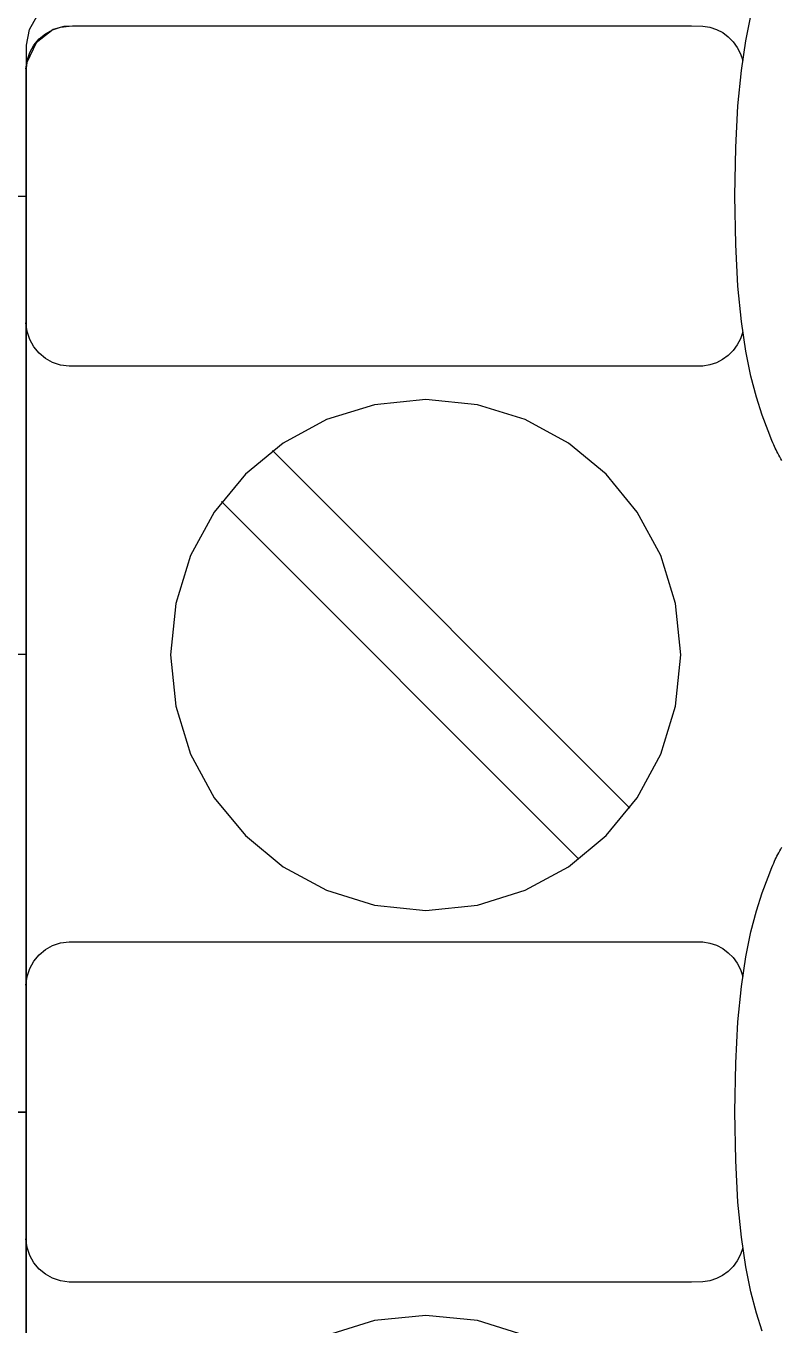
# Model space of a CAD drawing. Extents: x 1 to 47.7, y 0.2 to 35.
# Drawn here: x 34.958 to 35.453, y 12.396 to 13.247 of the extents above; entities that cross this region are included whole.
import ezdxf

# ---------------------------------------------------------------- set-up
doc = ezdxf.new("R2010")
doc.units = 0
doc.header["$MEASUREMENT"] = 0
for name, color, linetype in [('5_1___24__TARGET_LEDS___12', 7, 'CONTINUOUS'), ('6_1__EMPTY_IO_BOARD_POSITI', 7, 'CONTINUOUS'), ('6_2___8__INDEPENDENT_INPUT', 7, 'CONTINUOUS'), ('6_3___8__OPTOISO_INDEPENDE', 7, 'CONTINUOUS'), ('6_4___24__OPTOISO_INDEPEND', 7, 'CONTINUOUS'), ('6_5___8__INDEPENDENT_INPUT', 7, 'CONTINUOUS'), ('6_6___8__INDEPENDENT_INPUT', 7, 'CONTINUOUS'), ('6_7___8__OPTOISO_INDEPENDE', 7, 'CONTINUOUS'), ('6_8___8__OPTOISO_INDEPENDE', 7, 'CONTINUOUS')]:
    doc.layers.add(name, color=color, linetype=linetype)

msp = doc.modelspace()

# ---------------------------------------------------------------- linework, layer by layer
at = {"layer": '5_1___24__TARGET_LEDS___12'}
for points in [[(35.45347, 12.96191), (35.45271, 12.96314), (35.45201, 12.96437), (35.45134, 12.96561), (35.45072, 12.96678), (35.45016, 12.96787), (35.44964, 12.96893), (35.44913, 12.96999), (35.44862, 12.9711), (35.44809, 12.9723), (35.44753, 12.97362), (35.44691, 12.97512), (35.44443, 12.98144), (35.44062, 12.99172), (35.4368, 13.00351), (35.43313, 13.01733), (35.42978, 13.0337), (35.42689, 13.05316), (35.42463, 13.07623), (35.42316, 13.10344), (35.42263, 13.1353), (35.42316, 13.16716), (35.42463, 13.19436), (35.42689, 13.21742), (35.42978, 13.23688), (35.43313, 13.25326)], [(34.95781, 13.21835), (34.95864, 13.224), (34.96045, 13.22925), (34.96313, 13.23401), (34.96659, 13.23816), (34.97073, 13.2416), (34.97544, 13.24423), (34.98063, 13.24595), (34.98619, 13.24665), (34.99894, 13.24667), (35.03826, 13.24667), (35.09708, 13.24667), (35.16711, 13.24667), (35.24009, 13.24667), (35.30776, 13.24667), (35.36185, 13.24667), (35.39409, 13.24667), (35.40159, 13.24659), (35.40626, 13.24587), (35.41064, 13.24442), (35.41468, 13.2423), (35.41832, 13.23959), (35.42151, 13.23635), (35.42419, 13.23263), (35.42629, 13.22849), (35.42776, 13.22401)], [(35.10594, 13.24663), (35.10388, 13.24663), (35.09815, 13.24663), (35.08943, 13.24663), (35.0784, 13.24663), (35.02476, 13.24663), (35.00175, 13.24663), (34.99357, 13.24663), (34.98852, 13.24663), (34.98273, 13.24628), (34.97579, 13.24427), (34.96461, 13.23571), (34.95853, 13.22268), (34.95803, 13.21895), (34.95794, 13.21703), (34.95794, 13.2146), (34.95794, 13.20984), (34.95794, 13.20235), (34.95794, 13.19219), (34.95794, 13.17941), (34.95794, 13.16407), (34.95794, 13.14623), (34.95794, 13.12593), (34.95794, 13.10325), (34.95794, 13.07822), (34.95794, 13.05091), (34.95794, 13.02138), (34.95794, 12.98967), (34.95794, 12.95585), (34.95794, 12.91997), (34.95794, 12.88209), (34.95794, 12.84225), (34.95794, 12.75696), (34.95794, 12.66455), (34.95794, 12.56546), (34.95794, 12.46013), (34.95794, 12.34901)], [(34.7534, 12.83514), (34.70342, 12.83514), (34.70342, 13.13514), (34.95803, 13.13514)], [(35.42776, 13.04624), (35.42626, 13.0418), (35.42414, 13.03771), (35.42145, 13.03403), (35.41826, 13.03081), (35.41462, 13.02813), (35.41059, 13.02604), (35.40622, 13.02461), (35.40158, 13.02389), (35.39409, 13.02382), (35.36185, 13.02382), (35.30776, 13.02382), (35.24009, 13.02382), (35.16711, 13.02382), (35.09708, 13.02382), (35.03826, 13.02382), (34.99894, 13.02382), (34.98619, 13.02383), (34.98063, 13.02453), (34.97544, 13.02626), (34.97073, 13.02889), (34.96659, 13.03234), (34.96313, 13.03649), (34.96045, 13.04124), (34.95864, 13.0465), (34.95781, 13.05215)], [(35.35379, 12.7343), (35.11952, 12.96856)], [(35.32037, 12.70088), (35.0861, 12.93514)], [(34.8634, 12.83514), (34.95803, 12.83514)], [(35.44062, 12.39172), (35.4368, 12.40351), (35.43313, 12.41733), (35.42978, 12.4337), (35.42689, 12.45316), (35.42463, 12.47623), (35.42316, 12.50343), (35.42263, 12.5353), (35.42316, 12.56715), (35.42463, 12.59435), (35.42689, 12.61742), (35.42978, 12.63688), (35.43313, 12.65325), (35.4368, 12.66707), (35.44062, 12.67886), (35.44443, 12.68914), (35.44691, 12.69546), (35.44753, 12.69695), (35.44809, 12.69828), (35.44862, 12.69948), (35.44913, 12.70059), (35.44964, 12.70165), (35.45016, 12.70271), (35.45072, 12.7038), (35.45134, 12.70497), (35.45201, 12.70621), (35.45271, 12.70744), (35.45347, 12.70867)], [(34.95781, 12.61835), (34.95864, 12.624), (34.96045, 12.62925), (34.96313, 12.634), (34.96659, 12.63815), (34.97073, 12.6416), (34.97544, 12.64423), (34.98063, 12.64595), (34.98619, 12.64665), (34.99894, 12.64666), (35.03826, 12.64666), (35.09708, 12.64666), (35.16711, 12.64666), (35.24009, 12.64666), (35.30776, 12.64666), (35.36185, 12.64666), (35.39409, 12.64666), (35.40159, 12.64659), (35.40626, 12.64586), (35.41064, 12.64441), (35.41468, 12.6423), (35.41832, 12.63959), (35.42151, 12.63634), (35.42419, 12.63262), (35.42629, 12.62849), (35.42776, 12.62401)], [(34.8634, 12.53515), (34.95803, 12.53515)], [(35.42776, 12.44623), (35.42626, 12.4418), (35.42414, 12.43771), (35.42145, 12.43402), (35.41826, 12.43081), (35.41462, 12.42813), (35.41059, 12.42604), (35.40622, 12.42461), (35.40158, 12.42389), (35.39409, 12.42382), (35.36185, 12.42382), (35.30776, 12.42382), (35.24009, 12.42382), (35.16711, 12.42382), (35.09708, 12.42382), (35.03826, 12.42382), (34.99894, 12.42382), (34.98619, 12.42383), (34.98063, 12.42453), (34.97544, 12.42625), (34.97073, 12.42889), (34.96659, 12.43233), (34.96313, 12.43648), (34.96045, 12.44124), (34.95864, 12.44649), (34.95781, 12.45215)], [(35.28518, 12.38883), (35.25382, 12.39858), (35.22013, 12.40198), (35.18643, 12.39858), (35.15501, 12.38883)]]:
    msp.add_lwpolyline(points, dxfattribs=at)
msp.add_lwpolyline([(35.22013, 12.66729), (35.25382, 12.67069), (35.28518, 12.68045), (35.31356, 12.69588), (35.33829, 12.71632), (35.35868, 12.74109), (35.37408, 12.76954), (35.38381, 12.80097), (35.38721, 12.83472), (35.38381, 12.86842), (35.37408, 12.89981), (35.35868, 12.92822), (35.33829, 12.95298), (35.31356, 12.97341), (35.28518, 12.98883), (35.25382, 12.99858), (35.22013, 13.00198), (35.18643, 12.99858), (35.15501, 12.98883), (35.12657, 12.97341), (35.10178, 12.95298), (35.08132, 12.92822), (35.06586, 12.89981), (35.05609, 12.86842), (35.05268, 12.83472), (35.05609, 12.80097), (35.06586, 12.76954), (35.08132, 12.74109), (35.10178, 12.71632), (35.12657, 12.69588), (35.15501, 12.68045), (35.18643, 12.67069)], close=True, dxfattribs=at)
at = {"layer": '6_1__EMPTY_IO_BOARD_POSITI'}
msp.add_lwpolyline([(34.95835, 12.31728), (34.95835, 12.39746), (34.95835, 12.47493), (34.95835, 12.54957), (34.95835, 12.6212), (34.95835, 12.68968), (34.95835, 12.75485), (34.95835, 12.81656), (34.95835, 12.87466), (34.95835, 12.92899), (34.95835, 12.9794), (34.95835, 13.02574), (34.95835, 13.06785), (34.95835, 13.10558), (34.95835, 13.13878), (34.95835, 13.16729), (34.95835, 13.19096), (34.95835, 13.20963), (34.95835, 13.22316), (34.95835, 13.2314), (34.95835, 13.23417), (34.96018, 13.24446), (34.96522, 13.25323)], dxfattribs=at)
at = {"layer": '6_2___8__INDEPENDENT_INPUT'}
for points in [[(35.45347, 12.96191), (35.45271, 12.96314), (35.45201, 12.96437), (35.45134, 12.96561), (35.45072, 12.96678), (35.45016, 12.96787), (35.44964, 12.96893), (35.44913, 12.96999), (35.44862, 12.9711), (35.44809, 12.9723), (35.44753, 12.97362), (35.44691, 12.97512), (35.44443, 12.98144), (35.44062, 12.99172), (35.4368, 13.00351), (35.43313, 13.01733), (35.42978, 13.0337), (35.42689, 13.05316), (35.42463, 13.07623), (35.42316, 13.10344), (35.42263, 13.1353), (35.42316, 13.16716), (35.42463, 13.19436), (35.42689, 13.21742), (35.42978, 13.23688), (35.43313, 13.25326)], [(34.95781, 13.21835), (34.95864, 13.224), (34.96045, 13.22925), (34.96313, 13.23401), (34.96659, 13.23816), (34.97073, 13.2416), (34.97544, 13.24423), (34.98063, 13.24595), (34.98619, 13.24665), (34.99894, 13.24667), (35.03826, 13.24667), (35.09708, 13.24667), (35.16711, 13.24667), (35.24009, 13.24667), (35.30776, 13.24667), (35.36185, 13.24667), (35.39409, 13.24667), (35.40159, 13.24659), (35.40626, 13.24587), (35.41064, 13.24442), (35.41468, 13.2423), (35.41832, 13.23959), (35.42151, 13.23635), (35.42419, 13.23263), (35.42629, 13.22849), (35.42776, 13.22401)], [(35.10594, 13.24663), (35.10388, 13.24663), (35.09815, 13.24663), (35.08943, 13.24663), (35.0784, 13.24663), (35.02476, 13.24663), (35.00175, 13.24663), (34.99357, 13.24663), (34.98852, 13.24663), (34.98273, 13.24628), (34.97579, 13.24427), (34.96461, 13.23571), (34.95853, 13.22268), (34.95803, 13.21895), (34.95794, 13.21703), (34.95794, 13.2146), (34.95794, 13.20984), (34.95794, 13.20235), (34.95794, 13.19219), (34.95794, 13.17941), (34.95794, 13.16407), (34.95794, 13.14623), (34.95794, 13.12593), (34.95794, 13.10325), (34.95794, 13.07822), (34.95794, 13.05091), (34.95794, 13.02138), (34.95794, 12.98967), (34.95794, 12.95585), (34.95794, 12.91997), (34.95794, 12.88209), (34.95794, 12.84225), (34.95794, 12.75696), (34.95794, 12.66455), (34.95794, 12.56546), (34.95794, 12.46013), (34.95794, 12.34901)], [(35.42776, 13.04624), (35.42626, 13.0418), (35.42414, 13.03771), (35.42145, 13.03403), (35.41826, 13.03081), (35.41462, 13.02813), (35.41059, 13.02604), (35.40622, 13.02461), (35.40158, 13.02389), (35.39409, 13.02382), (35.36185, 13.02382), (35.30776, 13.02382), (35.24009, 13.02382), (35.16711, 13.02382), (35.09708, 13.02382), (35.03826, 13.02382), (34.99894, 13.02382), (34.98619, 13.02383), (34.98063, 13.02453), (34.97544, 13.02626), (34.97073, 13.02889), (34.96659, 13.03234), (34.96313, 13.03649), (34.96045, 13.04124), (34.95864, 13.0465), (34.95781, 13.05215)], [(35.35379, 12.7343), (35.11952, 12.96856)], [(35.32037, 12.70088), (35.0861, 12.93514)], [(35.44062, 12.39172), (35.4368, 12.40351), (35.43313, 12.41733), (35.42978, 12.4337), (35.42689, 12.45316), (35.42463, 12.47623), (35.42316, 12.50343), (35.42263, 12.5353), (35.42316, 12.56715), (35.42463, 12.59435), (35.42689, 12.61742), (35.42978, 12.63688), (35.43313, 12.65325), (35.4368, 12.66707), (35.44062, 12.67886), (35.44443, 12.68914), (35.44691, 12.69546), (35.44753, 12.69695), (35.44809, 12.69828), (35.44862, 12.69948), (35.44913, 12.70059), (35.44964, 12.70165), (35.45016, 12.70271), (35.45072, 12.7038), (35.45134, 12.70497), (35.45201, 12.70621), (35.45271, 12.70744), (35.45347, 12.70867)], [(34.95781, 12.61835), (34.95864, 12.624), (34.96045, 12.62925), (34.96313, 12.634), (34.96659, 12.63815), (34.97073, 12.6416), (34.97544, 12.64423), (34.98063, 12.64595), (34.98619, 12.64665), (34.99894, 12.64666), (35.03826, 12.64666), (35.09708, 12.64666), (35.16711, 12.64666), (35.24009, 12.64666), (35.30776, 12.64666), (35.36185, 12.64666), (35.39409, 12.64666), (35.40159, 12.64659), (35.40626, 12.64586), (35.41064, 12.64441), (35.41468, 12.6423), (35.41832, 12.63959), (35.42151, 12.63634), (35.42419, 12.63262), (35.42629, 12.62849), (35.42776, 12.62401)], [(35.42776, 12.44623), (35.42626, 12.4418), (35.42414, 12.43771), (35.42145, 12.43402), (35.41826, 12.43081), (35.41462, 12.42813), (35.41059, 12.42604), (35.40622, 12.42461), (35.40158, 12.42389), (35.39409, 12.42382), (35.36185, 12.42382), (35.30776, 12.42382), (35.24009, 12.42382), (35.16711, 12.42382), (35.09708, 12.42382), (35.03826, 12.42382), (34.99894, 12.42382), (34.98619, 12.42383), (34.98063, 12.42453), (34.97544, 12.42625), (34.97073, 12.42889), (34.96659, 12.43233), (34.96313, 12.43648), (34.96045, 12.44124), (34.95864, 12.44649), (34.95781, 12.45215)], [(35.28518, 12.38883), (35.25382, 12.39858), (35.22013, 12.40198), (35.18643, 12.39858), (35.15501, 12.38883)]]:
    msp.add_lwpolyline(points, dxfattribs=at)
msp.add_lwpolyline([(35.22013, 12.66729), (35.25382, 12.67069), (35.28518, 12.68045), (35.31356, 12.69588), (35.33829, 12.71632), (35.35868, 12.74109), (35.37408, 12.76954), (35.38381, 12.80097), (35.38721, 12.83472), (35.38381, 12.86842), (35.37408, 12.89981), (35.35868, 12.92822), (35.33829, 12.95298), (35.31356, 12.97341), (35.28518, 12.98883), (35.25382, 12.99858), (35.22013, 13.00198), (35.18643, 12.99858), (35.15501, 12.98883), (35.12657, 12.97341), (35.10178, 12.95298), (35.08132, 12.92822), (35.06586, 12.89981), (35.05609, 12.86842), (35.05268, 12.83472), (35.05609, 12.80097), (35.06586, 12.76954), (35.08132, 12.74109), (35.10178, 12.71632), (35.12657, 12.69588), (35.15501, 12.68045), (35.18643, 12.67069)], close=True, dxfattribs=at)
at = {"layer": '6_3___8__OPTOISO_INDEPENDE'}
for points in [[(35.45347, 12.96191), (35.45271, 12.96314), (35.45201, 12.96437), (35.45134, 12.96561), (35.45072, 12.96678), (35.45016, 12.96787), (35.44964, 12.96893), (35.44913, 12.96999), (35.44862, 12.9711), (35.44809, 12.9723), (35.44753, 12.97362), (35.44691, 12.97512), (35.44443, 12.98144), (35.44062, 12.99172), (35.4368, 13.00351), (35.43313, 13.01733), (35.42978, 13.0337), (35.42689, 13.05316), (35.42463, 13.07623), (35.42316, 13.10344), (35.42263, 13.1353), (35.42316, 13.16716), (35.42463, 13.19436), (35.42689, 13.21742), (35.42978, 13.23688), (35.43313, 13.25326)], [(34.95781, 13.21835), (34.95864, 13.224), (34.96045, 13.22925), (34.96313, 13.23401), (34.96659, 13.23816), (34.97073, 13.2416), (34.97544, 13.24423), (34.98063, 13.24595), (34.98619, 13.24665), (34.99894, 13.24667), (35.03826, 13.24667), (35.09708, 13.24667), (35.16711, 13.24667), (35.24009, 13.24667), (35.30776, 13.24667), (35.36185, 13.24667), (35.39409, 13.24667), (35.40159, 13.24659), (35.40626, 13.24587), (35.41064, 13.24442), (35.41468, 13.2423), (35.41832, 13.23959), (35.42151, 13.23635), (35.42419, 13.23263), (35.42629, 13.22849), (35.42776, 13.22401)], [(35.10594, 13.24663), (35.10388, 13.24663), (35.09815, 13.24663), (35.08943, 13.24663), (35.0784, 13.24663), (35.02476, 13.24663), (35.00175, 13.24663), (34.99357, 13.24663), (34.98852, 13.24663), (34.98273, 13.24628), (34.97579, 13.24427), (34.96461, 13.23571), (34.95853, 13.22268), (34.95803, 13.21895), (34.95794, 13.21703), (34.95794, 13.2146), (34.95794, 13.20984), (34.95794, 13.20235), (34.95794, 13.19219), (34.95794, 13.17941), (34.95794, 13.16407), (34.95794, 13.14623), (34.95794, 13.12593), (34.95794, 13.10325), (34.95794, 13.07822), (34.95794, 13.05091), (34.95794, 13.02138), (34.95794, 12.98967), (34.95794, 12.95585), (34.95794, 12.91997), (34.95794, 12.88209), (34.95794, 12.84225), (34.95794, 12.75696), (34.95794, 12.66455), (34.95794, 12.56546), (34.95794, 12.46013), (34.95794, 12.34901)], [(35.42776, 13.04624), (35.42626, 13.0418), (35.42414, 13.03771), (35.42145, 13.03403), (35.41826, 13.03081), (35.41462, 13.02813), (35.41059, 13.02604), (35.40622, 13.02461), (35.40158, 13.02389), (35.39409, 13.02382), (35.36185, 13.02382), (35.30776, 13.02382), (35.24009, 13.02382), (35.16711, 13.02382), (35.09708, 13.02382), (35.03826, 13.02382), (34.99894, 13.02382), (34.98619, 13.02383), (34.98063, 13.02453), (34.97544, 13.02626), (34.97073, 13.02889), (34.96659, 13.03234), (34.96313, 13.03649), (34.96045, 13.04124), (34.95864, 13.0465), (34.95781, 13.05215)], [(35.35379, 12.7343), (35.11952, 12.96856)], [(35.32037, 12.70088), (35.0861, 12.93514)], [(35.44062, 12.39172), (35.4368, 12.40351), (35.43313, 12.41733), (35.42978, 12.4337), (35.42689, 12.45316), (35.42463, 12.47623), (35.42316, 12.50343), (35.42263, 12.5353), (35.42316, 12.56715), (35.42463, 12.59435), (35.42689, 12.61742), (35.42978, 12.63688), (35.43313, 12.65325), (35.4368, 12.66707), (35.44062, 12.67886), (35.44443, 12.68914), (35.44691, 12.69546), (35.44753, 12.69695), (35.44809, 12.69828), (35.44862, 12.69948), (35.44913, 12.70059), (35.44964, 12.70165), (35.45016, 12.70271), (35.45072, 12.7038), (35.45134, 12.70497), (35.45201, 12.70621), (35.45271, 12.70744), (35.45347, 12.70867)], [(34.95781, 12.61835), (34.95864, 12.624), (34.96045, 12.62925), (34.96313, 12.634), (34.96659, 12.63815), (34.97073, 12.6416), (34.97544, 12.64423), (34.98063, 12.64595), (34.98619, 12.64665), (34.99894, 12.64666), (35.03826, 12.64666), (35.09708, 12.64666), (35.16711, 12.64666), (35.24009, 12.64666), (35.30776, 12.64666), (35.36185, 12.64666), (35.39409, 12.64666), (35.40159, 12.64659), (35.40626, 12.64586), (35.41064, 12.64441), (35.41468, 12.6423), (35.41832, 12.63959), (35.42151, 12.63634), (35.42419, 12.63262), (35.42629, 12.62849), (35.42776, 12.62401)], [(35.42776, 12.44623), (35.42626, 12.4418), (35.42414, 12.43771), (35.42145, 12.43402), (35.41826, 12.43081), (35.41462, 12.42813), (35.41059, 12.42604), (35.40622, 12.42461), (35.40158, 12.42389), (35.39409, 12.42382), (35.36185, 12.42382), (35.30776, 12.42382), (35.24009, 12.42382), (35.16711, 12.42382), (35.09708, 12.42382), (35.03826, 12.42382), (34.99894, 12.42382), (34.98619, 12.42383), (34.98063, 12.42453), (34.97544, 12.42625), (34.97073, 12.42889), (34.96659, 12.43233), (34.96313, 12.43648), (34.96045, 12.44124), (34.95864, 12.44649), (34.95781, 12.45215)], [(35.28518, 12.38883), (35.25382, 12.39858), (35.22013, 12.40198), (35.18643, 12.39858), (35.15501, 12.38883)]]:
    msp.add_lwpolyline(points, dxfattribs=at)
msp.add_lwpolyline([(35.22013, 12.66729), (35.25382, 12.67069), (35.28518, 12.68045), (35.31356, 12.69588), (35.33829, 12.71632), (35.35868, 12.74109), (35.37408, 12.76954), (35.38381, 12.80097), (35.38721, 12.83472), (35.38381, 12.86842), (35.37408, 12.89981), (35.35868, 12.92822), (35.33829, 12.95298), (35.31356, 12.97341), (35.28518, 12.98883), (35.25382, 12.99858), (35.22013, 13.00198), (35.18643, 12.99858), (35.15501, 12.98883), (35.12657, 12.97341), (35.10178, 12.95298), (35.08132, 12.92822), (35.06586, 12.89981), (35.05609, 12.86842), (35.05268, 12.83472), (35.05609, 12.80097), (35.06586, 12.76954), (35.08132, 12.74109), (35.10178, 12.71632), (35.12657, 12.69588), (35.15501, 12.68045), (35.18643, 12.67069)], close=True, dxfattribs=at)
at = {"layer": '6_4___24__OPTOISO_INDEPEND'}
for points in [[(35.45347, 12.96191), (35.45271, 12.96314), (35.45201, 12.96437), (35.45134, 12.96561), (35.45072, 12.96678), (35.45016, 12.96787), (35.44964, 12.96893), (35.44913, 12.96999), (35.44862, 12.9711), (35.44809, 12.9723), (35.44753, 12.97362), (35.44691, 12.97512), (35.44443, 12.98144), (35.44062, 12.99172), (35.4368, 13.00351), (35.43313, 13.01733), (35.42978, 13.0337), (35.42689, 13.05316), (35.42463, 13.07623), (35.42316, 13.10344), (35.42263, 13.1353), (35.42316, 13.16716), (35.42463, 13.19436), (35.42689, 13.21742), (35.42978, 13.23688), (35.43313, 13.25326)], [(34.95781, 13.21835), (34.95864, 13.224), (34.96045, 13.22925), (34.96313, 13.23401), (34.96659, 13.23816), (34.97073, 13.2416), (34.97544, 13.24423), (34.98063, 13.24595), (34.98619, 13.24665), (34.99894, 13.24667), (35.03826, 13.24667), (35.09708, 13.24667), (35.16711, 13.24667), (35.24009, 13.24667), (35.30776, 13.24667), (35.36185, 13.24667), (35.39409, 13.24667), (35.40159, 13.24659), (35.40626, 13.24587), (35.41064, 13.24442), (35.41468, 13.2423), (35.41832, 13.23959), (35.42151, 13.23635), (35.42419, 13.23263), (35.42629, 13.22849), (35.42776, 13.22401)], [(35.10594, 13.24663), (35.10388, 13.24663), (35.09815, 13.24663), (35.08943, 13.24663), (35.0784, 13.24663), (35.02476, 13.24663), (35.00175, 13.24663), (34.99357, 13.24663), (34.98852, 13.24663), (34.98273, 13.24628), (34.97579, 13.24427), (34.96461, 13.23571), (34.95853, 13.22268), (34.95803, 13.21895), (34.95794, 13.21703), (34.95794, 13.2146), (34.95794, 13.20984), (34.95794, 13.20235), (34.95794, 13.19219), (34.95794, 13.17941), (34.95794, 13.16407), (34.95794, 13.14623), (34.95794, 13.12593), (34.95794, 13.10325), (34.95794, 13.07822), (34.95794, 13.05091), (34.95794, 13.02138), (34.95794, 12.98967), (34.95794, 12.95585), (34.95794, 12.91997), (34.95794, 12.88209), (34.95794, 12.84225), (34.95794, 12.75696), (34.95794, 12.66455), (34.95794, 12.56546), (34.95794, 12.46013), (34.95794, 12.34901)], [(35.42776, 13.04624), (35.42626, 13.0418), (35.42414, 13.03771), (35.42145, 13.03403), (35.41826, 13.03081), (35.41462, 13.02813), (35.41059, 13.02604), (35.40622, 13.02461), (35.40158, 13.02389), (35.39409, 13.02382), (35.36185, 13.02382), (35.30776, 13.02382), (35.24009, 13.02382), (35.16711, 13.02382), (35.09708, 13.02382), (35.03826, 13.02382), (34.99894, 13.02382), (34.98619, 13.02383), (34.98063, 13.02453), (34.97544, 13.02626), (34.97073, 13.02889), (34.96659, 13.03234), (34.96313, 13.03649), (34.96045, 13.04124), (34.95864, 13.0465), (34.95781, 13.05215)], [(35.35379, 12.7343), (35.11952, 12.96856)], [(35.32037, 12.70088), (35.0861, 12.93514)], [(35.44062, 12.39172), (35.4368, 12.40351), (35.43313, 12.41733), (35.42978, 12.4337), (35.42689, 12.45316), (35.42463, 12.47623), (35.42316, 12.50343), (35.42263, 12.5353), (35.42316, 12.56715), (35.42463, 12.59435), (35.42689, 12.61742), (35.42978, 12.63688), (35.43313, 12.65325), (35.4368, 12.66707), (35.44062, 12.67886), (35.44443, 12.68914), (35.44691, 12.69546), (35.44753, 12.69695), (35.44809, 12.69828), (35.44862, 12.69948), (35.44913, 12.70059), (35.44964, 12.70165), (35.45016, 12.70271), (35.45072, 12.7038), (35.45134, 12.70497), (35.45201, 12.70621), (35.45271, 12.70744), (35.45347, 12.70867)], [(34.95781, 12.61835), (34.95864, 12.624), (34.96045, 12.62925), (34.96313, 12.634), (34.96659, 12.63815), (34.97073, 12.6416), (34.97544, 12.64423), (34.98063, 12.64595), (34.98619, 12.64665), (34.99894, 12.64666), (35.03826, 12.64666), (35.09708, 12.64666), (35.16711, 12.64666), (35.24009, 12.64666), (35.30776, 12.64666), (35.36185, 12.64666), (35.39409, 12.64666), (35.40159, 12.64659), (35.40626, 12.64586), (35.41064, 12.64441), (35.41468, 12.6423), (35.41832, 12.63959), (35.42151, 12.63634), (35.42419, 12.63262), (35.42629, 12.62849), (35.42776, 12.62401)], [(35.42776, 12.44623), (35.42626, 12.4418), (35.42414, 12.43771), (35.42145, 12.43402), (35.41826, 12.43081), (35.41462, 12.42813), (35.41059, 12.42604), (35.40622, 12.42461), (35.40158, 12.42389), (35.39409, 12.42382), (35.36185, 12.42382), (35.30776, 12.42382), (35.24009, 12.42382), (35.16711, 12.42382), (35.09708, 12.42382), (35.03826, 12.42382), (34.99894, 12.42382), (34.98619, 12.42383), (34.98063, 12.42453), (34.97544, 12.42625), (34.97073, 12.42889), (34.96659, 12.43233), (34.96313, 12.43648), (34.96045, 12.44124), (34.95864, 12.44649), (34.95781, 12.45215)], [(35.28518, 12.38883), (35.25382, 12.39858), (35.22013, 12.40198), (35.18643, 12.39858), (35.15501, 12.38883)]]:
    msp.add_lwpolyline(points, dxfattribs=at)
msp.add_lwpolyline([(35.22013, 12.66729), (35.25382, 12.67069), (35.28518, 12.68045), (35.31356, 12.69588), (35.33829, 12.71632), (35.35868, 12.74109), (35.37408, 12.76954), (35.38381, 12.80097), (35.38721, 12.83472), (35.38381, 12.86842), (35.37408, 12.89981), (35.35868, 12.92822), (35.33829, 12.95298), (35.31356, 12.97341), (35.28518, 12.98883), (35.25382, 12.99858), (35.22013, 13.00198), (35.18643, 12.99858), (35.15501, 12.98883), (35.12657, 12.97341), (35.10178, 12.95298), (35.08132, 12.92822), (35.06586, 12.89981), (35.05609, 12.86842), (35.05268, 12.83472), (35.05609, 12.80097), (35.06586, 12.76954), (35.08132, 12.74109), (35.10178, 12.71632), (35.12657, 12.69588), (35.15501, 12.68045), (35.18643, 12.67069)], close=True, dxfattribs=at)
at = {"layer": '6_5___8__INDEPENDENT_INPUT'}
for points in [[(35.45347, 12.96191), (35.45271, 12.96314), (35.45201, 12.96437), (35.45134, 12.96561), (35.45072, 12.96678), (35.45016, 12.96787), (35.44964, 12.96893), (35.44913, 12.96999), (35.44862, 12.9711), (35.44809, 12.9723), (35.44753, 12.97362), (35.44691, 12.97512), (35.44443, 12.98144), (35.44062, 12.99172), (35.4368, 13.00351), (35.43313, 13.01733), (35.42978, 13.0337), (35.42689, 13.05316), (35.42463, 13.07623), (35.42316, 13.10344), (35.42263, 13.1353), (35.42316, 13.16716), (35.42463, 13.19436), (35.42689, 13.21742), (35.42978, 13.23688), (35.43313, 13.25326)], [(34.95781, 13.21835), (34.95864, 13.224), (34.96045, 13.22925), (34.96313, 13.23401), (34.96659, 13.23816), (34.97073, 13.2416), (34.97544, 13.24423), (34.98063, 13.24595), (34.98619, 13.24665), (34.99894, 13.24667), (35.03826, 13.24667), (35.09708, 13.24667), (35.16711, 13.24667), (35.24009, 13.24667), (35.30776, 13.24667), (35.36185, 13.24667), (35.39409, 13.24667), (35.40159, 13.24659), (35.40626, 13.24587), (35.41064, 13.24442), (35.41468, 13.2423), (35.41832, 13.23959), (35.42151, 13.23635), (35.42419, 13.23263), (35.42629, 13.22849), (35.42776, 13.22401)], [(35.10594, 13.24663), (35.10388, 13.24663), (35.09815, 13.24663), (35.08943, 13.24663), (35.0784, 13.24663), (35.02476, 13.24663), (35.00175, 13.24663), (34.99357, 13.24663), (34.98852, 13.24663), (34.98273, 13.24628), (34.97579, 13.24427), (34.96461, 13.23571), (34.95853, 13.22268), (34.95803, 13.21895), (34.95794, 13.21703), (34.95794, 13.2146), (34.95794, 13.20984), (34.95794, 13.20235), (34.95794, 13.19219), (34.95794, 13.17941), (34.95794, 13.16407), (34.95794, 13.14623), (34.95794, 13.12593), (34.95794, 13.10325), (34.95794, 13.07822), (34.95794, 13.05091), (34.95794, 13.02138), (34.95794, 12.98967), (34.95794, 12.95585), (34.95794, 12.91997), (34.95794, 12.88209), (34.95794, 12.84225), (34.95794, 12.75696), (34.95794, 12.66455), (34.95794, 12.56546), (34.95794, 12.46013), (34.95794, 12.34901)], [(35.42776, 13.04624), (35.42626, 13.0418), (35.42414, 13.03771), (35.42145, 13.03403), (35.41826, 13.03081), (35.41462, 13.02813), (35.41059, 13.02604), (35.40622, 13.02461), (35.40158, 13.02389), (35.39409, 13.02382), (35.36185, 13.02382), (35.30776, 13.02382), (35.24009, 13.02382), (35.16711, 13.02382), (35.09708, 13.02382), (35.03826, 13.02382), (34.99894, 13.02382), (34.98619, 13.02383), (34.98063, 13.02453), (34.97544, 13.02626), (34.97073, 13.02889), (34.96659, 13.03234), (34.96313, 13.03649), (34.96045, 13.04124), (34.95864, 13.0465), (34.95781, 13.05215)], [(35.35379, 12.7343), (35.11952, 12.96856)], [(35.32037, 12.70088), (35.0861, 12.93514)], [(34.95795, 12.53502), (34.80828, 12.53502), (34.80828, 12.60498), (34.76703, 12.625), (34.84954, 12.65501), (34.76703, 12.68504), (34.84954, 12.71504), (34.76703, 12.74507), (34.84954, 12.77507), (34.80828, 12.79509), (34.80828, 12.83515), (34.95795, 12.83515)], [(35.44062, 12.39172), (35.4368, 12.40351), (35.43313, 12.41733), (35.42978, 12.4337), (35.42689, 12.45316), (35.42463, 12.47623), (35.42316, 12.50343), (35.42263, 12.5353), (35.42316, 12.56715), (35.42463, 12.59435), (35.42689, 12.61742), (35.42978, 12.63688), (35.43313, 12.65325), (35.4368, 12.66707), (35.44062, 12.67886), (35.44443, 12.68914), (35.44691, 12.69546), (35.44753, 12.69695), (35.44809, 12.69828), (35.44862, 12.69948), (35.44913, 12.70059), (35.44964, 12.70165), (35.45016, 12.70271), (35.45072, 12.7038), (35.45134, 12.70497), (35.45201, 12.70621), (35.45271, 12.70744), (35.45347, 12.70867)], [(34.95781, 12.61835), (34.95864, 12.624), (34.96045, 12.62925), (34.96313, 12.634), (34.96659, 12.63815), (34.97073, 12.6416), (34.97544, 12.64423), (34.98063, 12.64595), (34.98619, 12.64665), (34.99894, 12.64666), (35.03826, 12.64666), (35.09708, 12.64666), (35.16711, 12.64666), (35.24009, 12.64666), (35.30776, 12.64666), (35.36185, 12.64666), (35.39409, 12.64666), (35.40159, 12.64659), (35.40626, 12.64586), (35.41064, 12.64441), (35.41468, 12.6423), (35.41832, 12.63959), (35.42151, 12.63634), (35.42419, 12.63262), (35.42629, 12.62849), (35.42776, 12.62401)], [(34.80828, 12.4126), (34.80828, 12.53502), (34.95795, 12.53502)], [(35.42776, 12.44623), (35.42626, 12.4418), (35.42414, 12.43771), (35.42145, 12.43402), (35.41826, 12.43081), (35.41462, 12.42813), (35.41059, 12.42604), (35.40622, 12.42461), (35.40158, 12.42389), (35.39409, 12.42382), (35.36185, 12.42382), (35.30776, 12.42382), (35.24009, 12.42382), (35.16711, 12.42382), (35.09708, 12.42382), (35.03826, 12.42382), (34.99894, 12.42382), (34.98619, 12.42383), (34.98063, 12.42453), (34.97544, 12.42625), (34.97073, 12.42889), (34.96659, 12.43233), (34.96313, 12.43648), (34.96045, 12.44124), (34.95864, 12.44649), (34.95781, 12.45215)], [(35.28518, 12.38883), (35.25382, 12.39858), (35.22013, 12.40198), (35.18643, 12.39858), (35.15501, 12.38883)]]:
    msp.add_lwpolyline(points, dxfattribs=at)
msp.add_lwpolyline([(35.22013, 12.66729), (35.25382, 12.67069), (35.28518, 12.68045), (35.31356, 12.69588), (35.33829, 12.71632), (35.35868, 12.74109), (35.37408, 12.76954), (35.38381, 12.80097), (35.38721, 12.83472), (35.38381, 12.86842), (35.37408, 12.89981), (35.35868, 12.92822), (35.33829, 12.95298), (35.31356, 12.97341), (35.28518, 12.98883), (35.25382, 12.99858), (35.22013, 13.00198), (35.18643, 12.99858), (35.15501, 12.98883), (35.12657, 12.97341), (35.10178, 12.95298), (35.08132, 12.92822), (35.06586, 12.89981), (35.05609, 12.86842), (35.05268, 12.83472), (35.05609, 12.80097), (35.06586, 12.76954), (35.08132, 12.74109), (35.10178, 12.71632), (35.12657, 12.69588), (35.15501, 12.68045), (35.18643, 12.67069)], close=True, dxfattribs=at)
at = {"layer": '6_6___8__INDEPENDENT_INPUT'}
for points in [[(35.45347, 12.96191), (35.45271, 12.96314), (35.45201, 12.96437), (35.45134, 12.96561), (35.45072, 12.96678), (35.45016, 12.96787), (35.44964, 12.96893), (35.44913, 12.96999), (35.44862, 12.9711), (35.44809, 12.9723), (35.44753, 12.97362), (35.44691, 12.97512), (35.44443, 12.98144), (35.44062, 12.99172), (35.4368, 13.00351), (35.43313, 13.01733), (35.42978, 13.0337), (35.42689, 13.05316), (35.42463, 13.07623), (35.42316, 13.10344), (35.42263, 13.1353), (35.42316, 13.16716), (35.42463, 13.19436), (35.42689, 13.21742), (35.42978, 13.23688), (35.43313, 13.25326)], [(34.95781, 13.21835), (34.95864, 13.224), (34.96045, 13.22925), (34.96313, 13.23401), (34.96659, 13.23816), (34.97073, 13.2416), (34.97544, 13.24423), (34.98063, 13.24595), (34.98619, 13.24665), (34.99894, 13.24667), (35.03826, 13.24667), (35.09708, 13.24667), (35.16711, 13.24667), (35.24009, 13.24667), (35.30776, 13.24667), (35.36185, 13.24667), (35.39409, 13.24667), (35.40159, 13.24659), (35.40626, 13.24587), (35.41064, 13.24442), (35.41468, 13.2423), (35.41832, 13.23959), (35.42151, 13.23635), (35.42419, 13.23263), (35.42629, 13.22849), (35.42776, 13.22401)], [(35.10594, 13.24663), (35.10388, 13.24663), (35.09815, 13.24663), (35.08943, 13.24663), (35.0784, 13.24663), (35.02476, 13.24663), (35.00175, 13.24663), (34.99357, 13.24663), (34.98852, 13.24663), (34.98273, 13.24628), (34.97579, 13.24427), (34.96461, 13.23571), (34.95853, 13.22268), (34.95803, 13.21895), (34.95794, 13.21703), (34.95794, 13.2146), (34.95794, 13.20984), (34.95794, 13.20235), (34.95794, 13.19219), (34.95794, 13.17941), (34.95794, 13.16407), (34.95794, 13.14623), (34.95794, 13.12593), (34.95794, 13.10325), (34.95794, 13.07822), (34.95794, 13.05091), (34.95794, 13.02138), (34.95794, 12.98967), (34.95794, 12.95585), (34.95794, 12.91997), (34.95794, 12.88209), (34.95794, 12.84225), (34.95794, 12.75696), (34.95794, 12.66455), (34.95794, 12.56546), (34.95794, 12.46013), (34.95794, 12.34901)], [(35.42776, 13.04624), (35.42626, 13.0418), (35.42414, 13.03771), (35.42145, 13.03403), (35.41826, 13.03081), (35.41462, 13.02813), (35.41059, 13.02604), (35.40622, 13.02461), (35.40158, 13.02389), (35.39409, 13.02382), (35.36185, 13.02382), (35.30776, 13.02382), (35.24009, 13.02382), (35.16711, 13.02382), (35.09708, 13.02382), (35.03826, 13.02382), (34.99894, 13.02382), (34.98619, 13.02383), (34.98063, 13.02453), (34.97544, 13.02626), (34.97073, 13.02889), (34.96659, 13.03234), (34.96313, 13.03649), (34.96045, 13.04124), (34.95864, 13.0465), (34.95781, 13.05215)], [(35.35379, 12.7343), (35.11952, 12.96856)], [(35.32037, 12.70088), (35.0861, 12.93514)], [(35.44062, 12.39172), (35.4368, 12.40351), (35.43313, 12.41733), (35.42978, 12.4337), (35.42689, 12.45316), (35.42463, 12.47623), (35.42316, 12.50343), (35.42263, 12.5353), (35.42316, 12.56715), (35.42463, 12.59435), (35.42689, 12.61742), (35.42978, 12.63688), (35.43313, 12.65325), (35.4368, 12.66707), (35.44062, 12.67886), (35.44443, 12.68914), (35.44691, 12.69546), (35.44753, 12.69695), (35.44809, 12.69828), (35.44862, 12.69948), (35.44913, 12.70059), (35.44964, 12.70165), (35.45016, 12.70271), (35.45072, 12.7038), (35.45134, 12.70497), (35.45201, 12.70621), (35.45271, 12.70744), (35.45347, 12.70867)], [(34.95781, 12.61835), (34.95864, 12.624), (34.96045, 12.62925), (34.96313, 12.634), (34.96659, 12.63815), (34.97073, 12.6416), (34.97544, 12.64423), (34.98063, 12.64595), (34.98619, 12.64665), (34.99894, 12.64666), (35.03826, 12.64666), (35.09708, 12.64666), (35.16711, 12.64666), (35.24009, 12.64666), (35.30776, 12.64666), (35.36185, 12.64666), (35.39409, 12.64666), (35.40159, 12.64659), (35.40626, 12.64586), (35.41064, 12.64441), (35.41468, 12.6423), (35.41832, 12.63959), (35.42151, 12.63634), (35.42419, 12.63262), (35.42629, 12.62849), (35.42776, 12.62401)], [(35.42776, 12.44623), (35.42626, 12.4418), (35.42414, 12.43771), (35.42145, 12.43402), (35.41826, 12.43081), (35.41462, 12.42813), (35.41059, 12.42604), (35.40622, 12.42461), (35.40158, 12.42389), (35.39409, 12.42382), (35.36185, 12.42382), (35.30776, 12.42382), (35.24009, 12.42382), (35.16711, 12.42382), (35.09708, 12.42382), (35.03826, 12.42382), (34.99894, 12.42382), (34.98619, 12.42383), (34.98063, 12.42453), (34.97544, 12.42625), (34.97073, 12.42889), (34.96659, 12.43233), (34.96313, 12.43648), (34.96045, 12.44124), (34.95864, 12.44649), (34.95781, 12.45215)], [(35.28518, 12.38883), (35.25382, 12.39858), (35.22013, 12.40198), (35.18643, 12.39858), (35.15501, 12.38883)]]:
    msp.add_lwpolyline(points, dxfattribs=at)
msp.add_lwpolyline([(35.22013, 12.66729), (35.25382, 12.67069), (35.28518, 12.68045), (35.31356, 12.69588), (35.33829, 12.71632), (35.35868, 12.74109), (35.37408, 12.76954), (35.38381, 12.80097), (35.38721, 12.83472), (35.38381, 12.86842), (35.37408, 12.89981), (35.35868, 12.92822), (35.33829, 12.95298), (35.31356, 12.97341), (35.28518, 12.98883), (35.25382, 12.99858), (35.22013, 13.00198), (35.18643, 12.99858), (35.15501, 12.98883), (35.12657, 12.97341), (35.10178, 12.95298), (35.08132, 12.92822), (35.06586, 12.89981), (35.05609, 12.86842), (35.05268, 12.83472), (35.05609, 12.80097), (35.06586, 12.76954), (35.08132, 12.74109), (35.10178, 12.71632), (35.12657, 12.69588), (35.15501, 12.68045), (35.18643, 12.67069)], close=True, dxfattribs=at)
at = {"layer": '6_7___8__OPTOISO_INDEPENDE'}
for points in [[(35.45347, 12.96191), (35.45271, 12.96314), (35.45201, 12.96437), (35.45134, 12.96561), (35.45072, 12.96678), (35.45016, 12.96787), (35.44964, 12.96893), (35.44913, 12.96999), (35.44862, 12.9711), (35.44809, 12.9723), (35.44753, 12.97362), (35.44691, 12.97512), (35.44443, 12.98144), (35.44062, 12.99172), (35.4368, 13.00351), (35.43313, 13.01733), (35.42978, 13.0337), (35.42689, 13.05316), (35.42463, 13.07623), (35.42316, 13.10344), (35.42263, 13.1353), (35.42316, 13.16716), (35.42463, 13.19436), (35.42689, 13.21742), (35.42978, 13.23688), (35.43313, 13.25326)], [(34.95781, 13.21835), (34.95864, 13.224), (34.96045, 13.22925), (34.96313, 13.23401), (34.96659, 13.23816), (34.97073, 13.2416), (34.97544, 13.24423), (34.98063, 13.24595), (34.98619, 13.24665), (34.99894, 13.24667), (35.03826, 13.24667), (35.09708, 13.24667), (35.16711, 13.24667), (35.24009, 13.24667), (35.30776, 13.24667), (35.36185, 13.24667), (35.39409, 13.24667), (35.40159, 13.24659), (35.40626, 13.24587), (35.41064, 13.24442), (35.41468, 13.2423), (35.41832, 13.23959), (35.42151, 13.23635), (35.42419, 13.23263), (35.42629, 13.22849), (35.42776, 13.22401)], [(35.10594, 13.24663), (35.10388, 13.24663), (35.09815, 13.24663), (35.08943, 13.24663), (35.0784, 13.24663), (35.02476, 13.24663), (35.00175, 13.24663), (34.99357, 13.24663), (34.98852, 13.24663), (34.98273, 13.24628), (34.97579, 13.24427), (34.96461, 13.23571), (34.95853, 13.22268), (34.95803, 13.21895), (34.95794, 13.21703), (34.95794, 13.2146), (34.95794, 13.20984), (34.95794, 13.20235), (34.95794, 13.19219), (34.95794, 13.17941), (34.95794, 13.16407), (34.95794, 13.14623), (34.95794, 13.12593), (34.95794, 13.10325), (34.95794, 13.07822), (34.95794, 13.05091), (34.95794, 13.02138), (34.95794, 12.98967), (34.95794, 12.95585), (34.95794, 12.91997), (34.95794, 12.88209), (34.95794, 12.84225), (34.95794, 12.75696), (34.95794, 12.66455), (34.95794, 12.56546), (34.95794, 12.46013), (34.95794, 12.34901)], [(35.42776, 13.04624), (35.42626, 13.0418), (35.42414, 13.03771), (35.42145, 13.03403), (35.41826, 13.03081), (35.41462, 13.02813), (35.41059, 13.02604), (35.40622, 13.02461), (35.40158, 13.02389), (35.39409, 13.02382), (35.36185, 13.02382), (35.30776, 13.02382), (35.24009, 13.02382), (35.16711, 13.02382), (35.09708, 13.02382), (35.03826, 13.02382), (34.99894, 13.02382), (34.98619, 13.02383), (34.98063, 13.02453), (34.97544, 13.02626), (34.97073, 13.02889), (34.96659, 13.03234), (34.96313, 13.03649), (34.96045, 13.04124), (34.95864, 13.0465), (34.95781, 13.05215)], [(35.35379, 12.7343), (35.11952, 12.96856)], [(35.32037, 12.70088), (35.0861, 12.93514)], [(35.44062, 12.39172), (35.4368, 12.40351), (35.43313, 12.41733), (35.42978, 12.4337), (35.42689, 12.45316), (35.42463, 12.47623), (35.42316, 12.50343), (35.42263, 12.5353), (35.42316, 12.56715), (35.42463, 12.59435), (35.42689, 12.61742), (35.42978, 12.63688), (35.43313, 12.65325), (35.4368, 12.66707), (35.44062, 12.67886), (35.44443, 12.68914), (35.44691, 12.69546), (35.44753, 12.69695), (35.44809, 12.69828), (35.44862, 12.69948), (35.44913, 12.70059), (35.44964, 12.70165), (35.45016, 12.70271), (35.45072, 12.7038), (35.45134, 12.70497), (35.45201, 12.70621), (35.45271, 12.70744), (35.45347, 12.70867)], [(34.95781, 12.61835), (34.95864, 12.624), (34.96045, 12.62925), (34.96313, 12.634), (34.96659, 12.63815), (34.97073, 12.6416), (34.97544, 12.64423), (34.98063, 12.64595), (34.98619, 12.64665), (34.99894, 12.64666), (35.03826, 12.64666), (35.09708, 12.64666), (35.16711, 12.64666), (35.24009, 12.64666), (35.30776, 12.64666), (35.36185, 12.64666), (35.39409, 12.64666), (35.40159, 12.64659), (35.40626, 12.64586), (35.41064, 12.64441), (35.41468, 12.6423), (35.41832, 12.63959), (35.42151, 12.63634), (35.42419, 12.63262), (35.42629, 12.62849), (35.42776, 12.62401)], [(35.42776, 12.44623), (35.42626, 12.4418), (35.42414, 12.43771), (35.42145, 12.43402), (35.41826, 12.43081), (35.41462, 12.42813), (35.41059, 12.42604), (35.40622, 12.42461), (35.40158, 12.42389), (35.39409, 12.42382), (35.36185, 12.42382), (35.30776, 12.42382), (35.24009, 12.42382), (35.16711, 12.42382), (35.09708, 12.42382), (35.03826, 12.42382), (34.99894, 12.42382), (34.98619, 12.42383), (34.98063, 12.42453), (34.97544, 12.42625), (34.97073, 12.42889), (34.96659, 12.43233), (34.96313, 12.43648), (34.96045, 12.44124), (34.95864, 12.44649), (34.95781, 12.45215)], [(35.28518, 12.38883), (35.25382, 12.39858), (35.22013, 12.40198), (35.18643, 12.39858), (35.15501, 12.38883)]]:
    msp.add_lwpolyline(points, dxfattribs=at)
msp.add_lwpolyline([(35.22013, 12.66729), (35.25382, 12.67069), (35.28518, 12.68045), (35.31356, 12.69588), (35.33829, 12.71632), (35.35868, 12.74109), (35.37408, 12.76954), (35.38381, 12.80097), (35.38721, 12.83472), (35.38381, 12.86842), (35.37408, 12.89981), (35.35868, 12.92822), (35.33829, 12.95298), (35.31356, 12.97341), (35.28518, 12.98883), (35.25382, 12.99858), (35.22013, 13.00198), (35.18643, 12.99858), (35.15501, 12.98883), (35.12657, 12.97341), (35.10178, 12.95298), (35.08132, 12.92822), (35.06586, 12.89981), (35.05609, 12.86842), (35.05268, 12.83472), (35.05609, 12.80097), (35.06586, 12.76954), (35.08132, 12.74109), (35.10178, 12.71632), (35.12657, 12.69588), (35.15501, 12.68045), (35.18643, 12.67069)], close=True, dxfattribs=at)
at = {"layer": '6_8___8__OPTOISO_INDEPENDE'}
for points in [[(35.45347, 12.96191), (35.45271, 12.96314), (35.45201, 12.96437), (35.45134, 12.96561), (35.45072, 12.96678), (35.45016, 12.96787), (35.44964, 12.96893), (35.44913, 12.96999), (35.44862, 12.9711), (35.44809, 12.9723), (35.44753, 12.97362), (35.44691, 12.97512), (35.44443, 12.98144), (35.44062, 12.99172), (35.4368, 13.00351), (35.43313, 13.01733), (35.42978, 13.0337), (35.42689, 13.05316), (35.42463, 13.07623), (35.42316, 13.10344), (35.42263, 13.1353), (35.42316, 13.16716), (35.42463, 13.19436), (35.42689, 13.21742), (35.42978, 13.23688), (35.43313, 13.25326)], [(34.95781, 13.21835), (34.95864, 13.224), (34.96045, 13.22925), (34.96313, 13.23401), (34.96659, 13.23816), (34.97073, 13.2416), (34.97544, 13.24423), (34.98063, 13.24595), (34.98619, 13.24665), (34.99894, 13.24667), (35.03826, 13.24667), (35.09708, 13.24667), (35.16711, 13.24667), (35.24009, 13.24667), (35.30776, 13.24667), (35.36185, 13.24667), (35.39409, 13.24667), (35.40159, 13.24659), (35.40626, 13.24587), (35.41064, 13.24442), (35.41468, 13.2423), (35.41832, 13.23959), (35.42151, 13.23635), (35.42419, 13.23263), (35.42629, 13.22849), (35.42776, 13.22401)], [(35.10594, 13.24663), (35.10388, 13.24663), (35.09815, 13.24663), (35.08943, 13.24663), (35.0784, 13.24663), (35.02476, 13.24663), (35.00175, 13.24663), (34.99357, 13.24663), (34.98852, 13.24663), (34.98273, 13.24628), (34.97579, 13.24427), (34.96461, 13.23571), (34.95853, 13.22268), (34.95803, 13.21895), (34.95794, 13.21703), (34.95794, 13.2146), (34.95794, 13.20984), (34.95794, 13.20235), (34.95794, 13.19219), (34.95794, 13.17941), (34.95794, 13.16407), (34.95794, 13.14623), (34.95794, 13.12593), (34.95794, 13.10325), (34.95794, 13.07822), (34.95794, 13.05091), (34.95794, 13.02138), (34.95794, 12.98967), (34.95794, 12.95585), (34.95794, 12.91997), (34.95794, 12.88209), (34.95794, 12.84225), (34.95794, 12.75696), (34.95794, 12.66455), (34.95794, 12.56546), (34.95794, 12.46013), (34.95794, 12.34901)], [(35.42776, 13.04624), (35.42626, 13.0418), (35.42414, 13.03771), (35.42145, 13.03403), (35.41826, 13.03081), (35.41462, 13.02813), (35.41059, 13.02604), (35.40622, 13.02461), (35.40158, 13.02389), (35.39409, 13.02382), (35.36185, 13.02382), (35.30776, 13.02382), (35.24009, 13.02382), (35.16711, 13.02382), (35.09708, 13.02382), (35.03826, 13.02382), (34.99894, 13.02382), (34.98619, 13.02383), (34.98063, 13.02453), (34.97544, 13.02626), (34.97073, 13.02889), (34.96659, 13.03234), (34.96313, 13.03649), (34.96045, 13.04124), (34.95864, 13.0465), (34.95781, 13.05215)], [(35.35379, 12.7343), (35.11952, 12.96856)], [(35.32037, 12.70088), (35.0861, 12.93514)], [(35.44062, 12.39172), (35.4368, 12.40351), (35.43313, 12.41733), (35.42978, 12.4337), (35.42689, 12.45316), (35.42463, 12.47623), (35.42316, 12.50343), (35.42263, 12.5353), (35.42316, 12.56715), (35.42463, 12.59435), (35.42689, 12.61742), (35.42978, 12.63688), (35.43313, 12.65325), (35.4368, 12.66707), (35.44062, 12.67886), (35.44443, 12.68914), (35.44691, 12.69546), (35.44753, 12.69695), (35.44809, 12.69828), (35.44862, 12.69948), (35.44913, 12.70059), (35.44964, 12.70165), (35.45016, 12.70271), (35.45072, 12.7038), (35.45134, 12.70497), (35.45201, 12.70621), (35.45271, 12.70744), (35.45347, 12.70867)], [(34.95781, 12.61835), (34.95864, 12.624), (34.96045, 12.62925), (34.96313, 12.634), (34.96659, 12.63815), (34.97073, 12.6416), (34.97544, 12.64423), (34.98063, 12.64595), (34.98619, 12.64665), (34.99894, 12.64666), (35.03826, 12.64666), (35.09708, 12.64666), (35.16711, 12.64666), (35.24009, 12.64666), (35.30776, 12.64666), (35.36185, 12.64666), (35.39409, 12.64666), (35.40159, 12.64659), (35.40626, 12.64586), (35.41064, 12.64441), (35.41468, 12.6423), (35.41832, 12.63959), (35.42151, 12.63634), (35.42419, 12.63262), (35.42629, 12.62849), (35.42776, 12.62401)], [(35.42776, 12.44623), (35.42626, 12.4418), (35.42414, 12.43771), (35.42145, 12.43402), (35.41826, 12.43081), (35.41462, 12.42813), (35.41059, 12.42604), (35.40622, 12.42461), (35.40158, 12.42389), (35.39409, 12.42382), (35.36185, 12.42382), (35.30776, 12.42382), (35.24009, 12.42382), (35.16711, 12.42382), (35.09708, 12.42382), (35.03826, 12.42382), (34.99894, 12.42382), (34.98619, 12.42383), (34.98063, 12.42453), (34.97544, 12.42625), (34.97073, 12.42889), (34.96659, 12.43233), (34.96313, 12.43648), (34.96045, 12.44124), (34.95864, 12.44649), (34.95781, 12.45215)], [(35.28518, 12.38883), (35.25382, 12.39858), (35.22013, 12.40198), (35.18643, 12.39858), (35.15501, 12.38883)]]:
    msp.add_lwpolyline(points, dxfattribs=at)
msp.add_lwpolyline([(35.22013, 12.66729), (35.25382, 12.67069), (35.28518, 12.68045), (35.31356, 12.69588), (35.33829, 12.71632), (35.35868, 12.74109), (35.37408, 12.76954), (35.38381, 12.80097), (35.38721, 12.83472), (35.38381, 12.86842), (35.37408, 12.89981), (35.35868, 12.92822), (35.33829, 12.95298), (35.31356, 12.97341), (35.28518, 12.98883), (35.25382, 12.99858), (35.22013, 13.00198), (35.18643, 12.99858), (35.15501, 12.98883), (35.12657, 12.97341), (35.10178, 12.95298), (35.08132, 12.92822), (35.06586, 12.89981), (35.05609, 12.86842), (35.05268, 12.83472), (35.05609, 12.80097), (35.06586, 12.76954), (35.08132, 12.74109), (35.10178, 12.71632), (35.12657, 12.69588), (35.15501, 12.68045), (35.18643, 12.67069)], close=True, dxfattribs=at)

doc.saveas('drawing.dxf')
